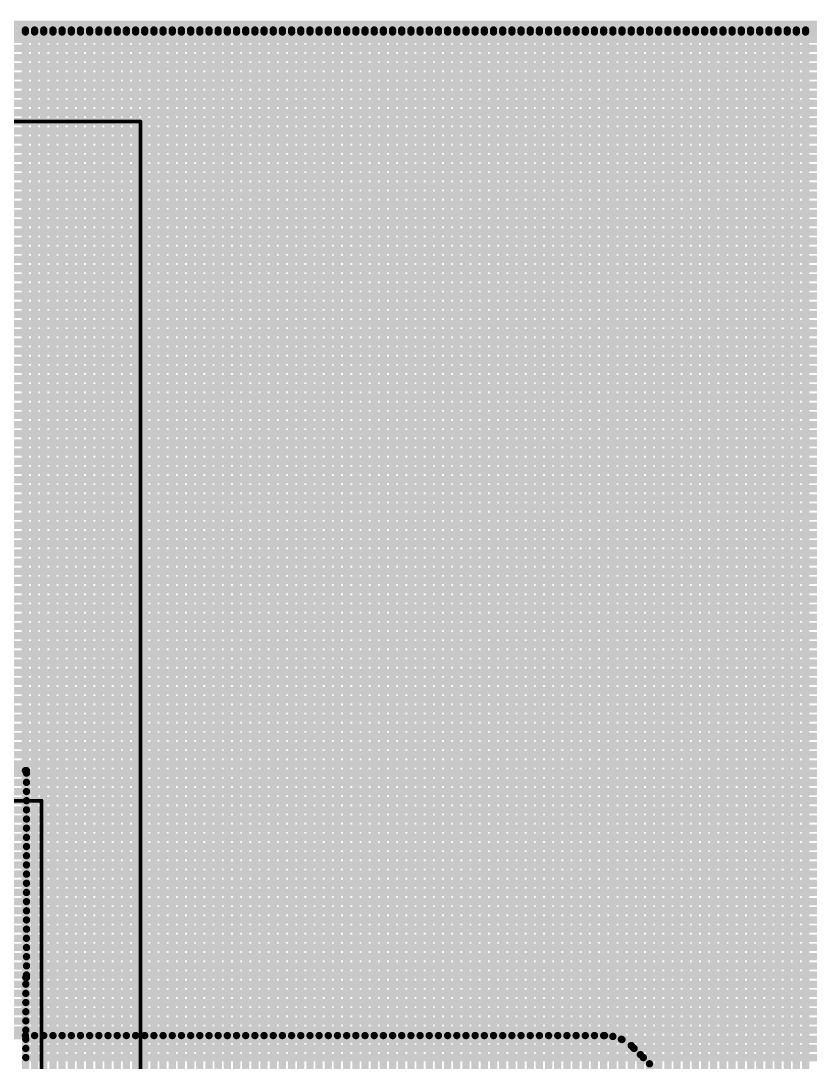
# Model space of a CAD drawing. Header units: millimetres. Extents: x 1.42 to 3.4, y 1.21 to 3.22.
# Drawn here: x 2.552 to 2.982, y 2.647 to 3.215 of the extents above; entities that cross this region are included whole.
import ezdxf

# ---------------------------------------------------------------- set-up
doc = ezdxf.new("R2010")
doc.units = ezdxf.units.MM
doc.header["$MEASUREMENT"] = 0
for name, color, linetype in [('BottomLayer', 5, 'Continuous'), ('BottomSolder', 6, 'Continuous'), ('TopLayer', 1, 'Continuous'), ('TopOverlay', 2, 'Continuous'), ('TopPaste', 8, 'Continuous'), ('TopSolder', 216, 'Continuous')]:
    doc.layers.add(name, color=color, linetype=linetype)

# ---------------------------------------------------------------- blocks, each defined once
blk = doc.blocks.new('KEY_SMT_4')
at = {"layer": 'TopLayer'}
for points in [[(-0.06102, 0.06102), (-0.06102, 0.08464), (-0.13976, 0.06102), (-0.13976, 0.08464)], [(0.13976, 0.06102), (0.13976, 0.08464), (0.06102, 0.06102), (0.06102, 0.08464)], [(-0.06102, -0.08464), (-0.06102, -0.06102), (-0.13976, -0.08464), (-0.13976, -0.06102)], [(0.13976, -0.08543), (0.13976, -0.06181), (0.06102, -0.08543), (0.06102, -0.06181)]]:
    blk.add_solid(points, dxfattribs=at)
at = {"layer": 'TopOverlay', "const_width": 0.006}
for points in [[(-0.065, 0.09), (-0.065, -0.09)], [(-0.065, 0.09), (0.065, 0.09)], [(0.065, 0.09), (0.065, -0.09)], [(-0.065, -0.09), (0.065, -0.09)]]:
    blk.add_lwpolyline(points, dxfattribs=at)
at = {"layer": 'TopOverlay', "const_width": 0.003}
for points in [[(-0.0665, 0.09, 1), (-0.0635, 0.09, 1)], [(-0.0665, 0.09, 1), (-0.0635, 0.09, 1)], [(0.0635, 0.09, 1), (0.0665, 0.09, 1)], [(0.0635, 0.09, 1), (0.0665, 0.09, 1)], [(-0.0665, -0.09, 1), (-0.0635, -0.09, 1)], [(-0.0665, -0.09, 1), (-0.0635, -0.09, 1)], [(0.0635, -0.09, 1), (0.0665, -0.09, 1)], [(0.0635, -0.09, 1), (0.0665, -0.09, 1)]]:
    blk.add_lwpolyline(points, format="xyb", close=True, dxfattribs=at)
at = {"layer": 'TopPaste'}
for points in [[(-0.06102, 0.06102), (-0.06102, 0.08464), (-0.13976, 0.06102), (-0.13976, 0.08464)], [(0.13976, 0.06102), (0.13976, 0.08464), (0.06102, 0.06102), (0.06102, 0.08464)], [(-0.06102, -0.08464), (-0.06102, -0.06102), (-0.13976, -0.08464), (-0.13976, -0.06102)], [(0.13976, -0.08543), (0.13976, -0.06181), (0.06102, -0.08543), (0.06102, -0.06181)]]:
    blk.add_solid(points, dxfattribs=at)
at = {"layer": 'TopSolder'}
for points in [[(-0.05852, 0.05852), (-0.05852, 0.08715), (-0.14226, 0.05852), (-0.14226, 0.08715)], [(0.14226, 0.05852), (0.14226, 0.08715), (0.05852, 0.05852), (0.05852, 0.08715)], [(-0.05852, -0.08715), (-0.05852, -0.05852), (-0.14226, -0.08715), (-0.14226, -0.05852)], [(0.14226, -0.08793), (0.14226, -0.05931), (0.05852, -0.08793), (0.05852, -0.05931)]]:
    blk.add_solid(points, dxfattribs=at)
blk = doc.blocks.new('12864_12')
at = {"layer": 'TopOverlay', "const_width": 0.002}
for points in [[(-0.4874, 0.41008), (0.48661, 0.41008)], [(0.48661, -0.25528), (0.48661, 0.41008)], [(0.4, 0.04), (0.43268, 0.04)], [(0.43268, -0.25528), (0.43268, 0.04)]]:
    blk.add_lwpolyline(points, dxfattribs=at)
at = {"layer": 'TopOverlay', "const_width": 0.001}
for points in [[(0.48611, 0.41008, 1), (0.48711, 0.41008, 1)], [(0.48611, 0.41008, 1), (0.48711, 0.41008, 1)], [(0.43218, 0.04, 1), (0.43318, 0.04, 1)], [(0.43218, 0.04, 1), (0.43318, 0.04, 1)]]:
    blk.add_lwpolyline(points, format="xyb", close=True, dxfattribs=at)

msp = doc.modelspace()

# ---------------------------------------------------------------- linework, layer by layer
at = {"layer": 'BottomLayer', "const_width": 0.004}
for points in [[(1.42, 3.21), (3.384, 3.21)], [(1.42, 3.205), (3.384, 3.205)], [(2.555, 2.662), (2.555, 3.21)], [(2.56, 2.662), (2.56, 3.21)], [(2.565, 2.662), (2.565, 3.21)], [(2.57, 2.662), (2.57, 3.21)], [(2.575, 2.662), (2.575, 3.21)], [(2.58, 2.662), (2.58, 3.21)], [(2.585, 2.662), (2.585, 3.21)], [(2.59, 2.662), (2.59, 3.21)], [(2.595, 2.662), (2.595, 3.21)], [(2.6, 2.662), (2.6, 3.21)], [(2.605, 2.662), (2.605, 3.21)], [(2.61, 2.662), (2.61, 3.21)], [(2.615, 2.662), (2.615, 3.21)], [(2.62, 2.662), (2.62, 3.21)], [(2.625, 2.662), (2.625, 3.21)], [(2.63, 2.662), (2.63, 3.21)], [(2.635, 2.662), (2.635, 3.21)], [(2.64, 2.662), (2.64, 3.21)], [(2.645, 2.662), (2.645, 3.21)], [(2.65, 2.662), (2.65, 3.21)], [(2.655, 2.662), (2.655, 3.21)], [(2.66, 2.662), (2.66, 3.21)], [(2.665, 2.662), (2.665, 3.21)], [(2.67, 2.662), (2.67, 3.21)], [(2.675, 2.662), (2.675, 3.21)], [(2.68, 2.662), (2.68, 3.21)], [(2.685, 2.662), (2.685, 3.21)], [(2.69, 2.662), (2.69, 3.21)], [(2.695, 2.662), (2.695, 3.21)], [(2.7, 2.662), (2.7, 3.21)], [(2.705, 2.662), (2.705, 3.21)], [(2.71, 2.662), (2.71, 3.21)], [(2.715, 2.662), (2.715, 3.21)], [(2.72, 2.662), (2.72, 3.21)], [(2.725, 2.662), (2.725, 3.21)], [(2.73, 2.662), (2.73, 3.21)], [(2.735, 2.662), (2.735, 3.21)], [(2.74, 2.662), (2.74, 3.21)], [(2.745, 2.662), (2.745, 3.21)], [(2.75, 2.662), (2.75, 3.21)], [(2.755, 2.662), (2.755, 3.21)], [(2.76, 2.662), (2.76, 3.21)], [(2.765, 2.662), (2.765, 3.21)], [(2.77, 2.662), (2.77, 3.21)], [(2.775, 2.662), (2.775, 3.21)], [(2.78, 2.662), (2.78, 3.21)], [(2.785, 2.662), (2.785, 3.21)], [(2.79, 2.662), (2.79, 3.21)], [(2.795, 2.662), (2.795, 3.21)], [(2.8, 2.662), (2.8, 3.21)], [(2.805, 2.662), (2.805, 3.21)], [(2.81, 2.662), (2.81, 3.21)], [(2.815, 2.662), (2.815, 3.21)], [(2.82, 2.662), (2.82, 3.21)], [(2.825, 2.662), (2.825, 3.21)], [(2.83, 2.662), (2.83, 3.21)], [(2.835, 2.662), (2.835, 3.21)], [(2.84, 2.662), (2.84, 3.21)], [(2.845, 2.662), (2.845, 3.21)], [(2.85, 2.662), (2.85, 3.21)], [(2.855, 2.662), (2.855, 3.21)], [(2.86, 2.662), (2.86, 3.21)], [(2.865, 2.662), (2.865, 3.21)], [(2.87, 2.662), (2.87, 3.21)], [(2.875, 2.66153), (2.875, 3.21)], [(2.88, 2.65984), (2.88, 3.21)], [(2.885, 2.65655), (2.885, 3.21)], [(2.89, 2.65161), (2.89, 3.21)], [(2.895, 2.64661), (2.895, 3.21)], [(2.9, 2.64161), (2.9, 3.21)], [(2.905, 2.63661), (2.905, 3.21)], [(2.91, 2.63161), (2.91, 3.21)], [(2.915, 2.62661), (2.915, 3.21)], [(2.92, 2.62161), (2.92, 3.21)], [(2.925, 2.61661), (2.925, 3.21)], [(2.93, 2.61161), (2.93, 3.21)], [(2.935, 2.60661), (2.935, 3.21)], [(2.94, 2.60161), (2.94, 3.21)], [(2.945, 2.59661), (2.945, 3.21)], [(2.95, 2.59161), (2.95, 3.21)], [(2.955, 2.58661), (2.955, 3.21)], [(2.96, 2.58161), (2.96, 3.21)], [(2.965, 2.57661), (2.965, 3.21)], [(2.97, 2.57161), (2.97, 3.21)], [(2.975, 2.56661), (2.975, 3.21)], [(2.98, 2.56161), (2.98, 3.21)], [(1.42, 3.2), (3.384, 3.2)], [(1.42, 3.195), (3.384, 3.195)], [(1.42, 3.19), (3.384, 3.19)], [(1.42, 3.185), (3.384, 3.185)], [(1.42, 3.18), (3.384, 3.18)], [(1.42, 3.175), (3.384, 3.175)], [(1.42, 3.17), (3.384, 3.17)], [(1.42, 3.165), (3.384, 3.165)], [(1.42, 3.16), (3.384, 3.16)], [(1.42, 3.155), (3.384, 3.155)], [(1.42, 3.15), (3.384, 3.15)], [(1.42, 3.145), (3.384, 3.145)], [(1.42, 3.14), (3.384, 3.14)], [(1.42, 3.135), (3.384, 3.135)], [(1.42, 3.13), (3.384, 3.13)], [(1.42, 3.125), (3.384, 3.125)], [(1.42, 3.12), (3.384, 3.12)], [(1.42, 3.115), (3.384, 3.115)], [(1.42, 3.11), (3.384, 3.11)], [(1.42, 3.105), (3.384, 3.105)], [(1.42, 3.1), (3.384, 3.1)], [(1.42, 3.095), (3.384, 3.095)], [(1.42, 3.09), (3.384, 3.09)], [(1.42, 3.085), (3.384, 3.085)], [(1.42, 3.08), (3.384, 3.08)], [(1.42, 3.075), (3.384, 3.075)], [(1.42, 3.07), (3.384, 3.07)], [(1.42, 3.065), (3.384, 3.065)], [(1.42, 3.06), (3.384, 3.06)], [(1.42, 3.055), (3.384, 3.055)], [(1.42, 3.05), (3.384, 3.05)], [(1.42, 3.045), (3.384, 3.045)], [(1.42, 3.04), (3.384, 3.04)], [(1.42, 3.035), (3.384, 3.035)], [(1.42, 3.03), (3.384, 3.03)], [(1.42, 3.025), (3.384, 3.025)], [(1.42, 3.02), (3.384, 3.02)], [(1.42, 3.015), (3.384, 3.015)], [(1.42, 3.01), (3.384, 3.01)], [(1.42, 3.005), (3.384, 3.005)], [(1.42, 3), (3.384, 3)], [(1.42, 2.995), (3.384, 2.995)], [(1.42, 2.99), (3.384, 2.99)], [(1.42, 2.985), (3.384, 2.985)], [(1.42, 2.98), (3.384, 2.98)], [(1.42, 2.975), (3.384, 2.975)], [(1.42, 2.97), (3.384, 2.97)], [(1.42, 2.965), (3.384, 2.965)], [(1.42, 2.96), (3.384, 2.96)], [(1.42, 2.955), (3.384, 2.955)], [(1.42, 2.95), (3.384, 2.95)], [(1.42, 2.945), (3.384, 2.945)], [(1.42, 2.94), (3.384, 2.94)], [(1.42, 2.935), (3.384, 2.935)], [(1.42, 2.93), (3.384, 2.93)], [(1.42, 2.925), (3.384, 2.925)], [(1.42, 2.92), (3.384, 2.92)], [(1.42, 2.915), (3.384, 2.915)], [(1.42, 2.91), (3.384, 2.91)], [(1.42, 2.905), (3.384, 2.905)], [(1.42, 2.9), (3.384, 2.9)], [(1.42, 2.895), (3.384, 2.895)], [(1.42, 2.89), (3.384, 2.89)], [(1.42, 2.885), (3.384, 2.885)], [(1.42, 2.88), (3.384, 2.88)], [(1.42, 2.875), (3.384, 2.875)], [(1.42, 2.87), (3.384, 2.87)], [(1.42, 2.865), (3.384, 2.865)], [(1.42, 2.86), (3.384, 2.86)], [(1.42, 2.855), (3.384, 2.855)], [(1.42, 2.85), (3.384, 2.85)], [(1.42, 2.845), (3.384, 2.845)], [(1.42, 2.84), (3.384, 2.84)], [(1.42, 2.835), (3.384, 2.835)], [(1.42, 2.83), (3.384, 2.83)], [(1.42, 2.825), (3.384, 2.825)], [(1.42, 2.82), (3.384, 2.82)], [(1.42, 2.815), (3.384, 2.815)], [(1.42, 2.81), (3.384, 2.81)], [(1.42, 2.805), (3.384, 2.805)], [(1.42, 2.8), (3.384, 2.8)], [(1.42, 2.795), (3.384, 2.795)], [(1.42, 2.79), (3.384, 2.79)], [(1.42, 2.785), (3.384, 2.785)], [(1.42, 2.78), (3.384, 2.78)], [(1.42, 2.775), (3.384, 2.775)], [(1.42, 2.77), (3.384, 2.77)], [(1.42, 2.765), (3.384, 2.765)], [(1.42, 2.76), (3.384, 2.76)], [(1.42, 2.755), (3.384, 2.755)], [(1.42, 2.75), (3.384, 2.75)], [(1.42, 2.745), (3.384, 2.745)], [(1.42, 2.74), (3.384, 2.74)], [(1.42, 2.735), (3.384, 2.735)], [(1.42, 2.73), (3.384, 2.73)], [(1.42, 2.725), (3.384, 2.725)], [(1.42, 2.72), (3.384, 2.72)], [(1.42, 2.715), (3.384, 2.715)], [(1.42, 2.71), (3.384, 2.71)], [(1.42, 2.705), (3.384, 2.705)], [(1.42, 2.7), (3.384, 2.7)], [(1.42, 2.695), (3.384, 2.695)], [(1.42, 2.69), (3.384, 2.69)], [(1.42, 2.685), (3.384, 2.685)], [(1.42, 2.68), (3.384, 2.68)], [(1.42, 2.675), (3.384, 2.675)], [(1.42, 2.67), (3.384, 2.67)], [(2.1332, 2.665), (3.384, 2.665)], [(2.13739, 2.662), (2.8705, 2.662)], [(2.87967, 2.66), (3.384, 2.66)], [(2.8861, 2.65552), (2.99052, 2.5511)], [(2.88661, 2.655), (3.384, 2.655)], [(2.89161, 2.65), (3.384, 2.65)]]:
    msp.add_lwpolyline(points, dxfattribs=at)
at = {"layer": 'BottomLayer', "const_width": 0.002}
for points in [[(2.554, 3.21, 1), (2.556, 3.21, 1)], [(2.559, 3.21, 1), (2.561, 3.21, 1)], [(2.564, 3.21, 1), (2.566, 3.21, 1)], [(2.569, 3.21, 1), (2.571, 3.21, 1)], [(2.574, 3.21, 1), (2.576, 3.21, 1)], [(2.579, 3.21, 1), (2.581, 3.21, 1)], [(2.584, 3.21, 1), (2.586, 3.21, 1)], [(2.589, 3.21, 1), (2.591, 3.21, 1)], [(2.594, 3.21, 1), (2.596, 3.21, 1)], [(2.599, 3.21, 1), (2.601, 3.21, 1)], [(2.604, 3.21, 1), (2.606, 3.21, 1)], [(2.609, 3.21, 1), (2.611, 3.21, 1)], [(2.614, 3.21, 1), (2.616, 3.21, 1)], [(2.619, 3.21, 1), (2.621, 3.21, 1)], [(2.624, 3.21, 1), (2.626, 3.21, 1)], [(2.629, 3.21, 1), (2.631, 3.21, 1)], [(2.634, 3.21, 1), (2.636, 3.21, 1)], [(2.639, 3.21, 1), (2.641, 3.21, 1)], [(2.644, 3.21, 1), (2.646, 3.21, 1)], [(2.649, 3.21, 1), (2.651, 3.21, 1)], [(2.654, 3.21, 1), (2.656, 3.21, 1)], [(2.659, 3.21, 1), (2.661, 3.21, 1)], [(2.664, 3.21, 1), (2.666, 3.21, 1)], [(2.669, 3.21, 1), (2.671, 3.21, 1)], [(2.674, 3.21, 1), (2.676, 3.21, 1)], [(2.679, 3.21, 1), (2.681, 3.21, 1)], [(2.684, 3.21, 1), (2.686, 3.21, 1)], [(2.689, 3.21, 1), (2.691, 3.21, 1)], [(2.694, 3.21, 1), (2.696, 3.21, 1)], [(2.699, 3.21, 1), (2.701, 3.21, 1)], [(2.704, 3.21, 1), (2.706, 3.21, 1)], [(2.709, 3.21, 1), (2.711, 3.21, 1)], [(2.714, 3.21, 1), (2.716, 3.21, 1)], [(2.719, 3.21, 1), (2.721, 3.21, 1)], [(2.724, 3.21, 1), (2.726, 3.21, 1)], [(2.729, 3.21, 1), (2.731, 3.21, 1)], [(2.734, 3.21, 1), (2.736, 3.21, 1)], [(2.739, 3.21, 1), (2.741, 3.21, 1)], [(2.744, 3.21, 1), (2.746, 3.21, 1)], [(2.749, 3.21, 1), (2.751, 3.21, 1)], [(2.754, 3.21, 1), (2.756, 3.21, 1)], [(2.759, 3.21, 1), (2.761, 3.21, 1)], [(2.764, 3.21, 1), (2.766, 3.21, 1)], [(2.769, 3.21, 1), (2.771, 3.21, 1)], [(2.774, 3.21, 1), (2.776, 3.21, 1)], [(2.779, 3.21, 1), (2.781, 3.21, 1)], [(2.784, 3.21, 1), (2.786, 3.21, 1)], [(2.789, 3.21, 1), (2.791, 3.21, 1)], [(2.794, 3.21, 1), (2.796, 3.21, 1)], [(2.799, 3.21, 1), (2.801, 3.21, 1)], [(2.804, 3.21, 1), (2.806, 3.21, 1)], [(2.809, 3.21, 1), (2.811, 3.21, 1)], [(2.814, 3.21, 1), (2.816, 3.21, 1)], [(2.819, 3.21, 1), (2.821, 3.21, 1)], [(2.824, 3.21, 1), (2.826, 3.21, 1)], [(2.829, 3.21, 1), (2.831, 3.21, 1)], [(2.834, 3.21, 1), (2.836, 3.21, 1)], [(2.839, 3.21, 1), (2.841, 3.21, 1)], [(2.844, 3.21, 1), (2.846, 3.21, 1)], [(2.849, 3.21, 1), (2.851, 3.21, 1)], [(2.854, 3.21, 1), (2.856, 3.21, 1)], [(2.859, 3.21, 1), (2.861, 3.21, 1)], [(2.864, 3.21, 1), (2.866, 3.21, 1)], [(2.869, 3.21, 1), (2.871, 3.21, 1)], [(2.874, 3.21, 1), (2.876, 3.21, 1)], [(2.879, 3.21, 1), (2.881, 3.21, 1)], [(2.884, 3.21, 1), (2.886, 3.21, 1)], [(2.889, 3.21, 1), (2.891, 3.21, 1)], [(2.894, 3.21, 1), (2.896, 3.21, 1)], [(2.899, 3.21, 1), (2.901, 3.21, 1)], [(2.904, 3.21, 1), (2.906, 3.21, 1)], [(2.909, 3.21, 1), (2.911, 3.21, 1)], [(2.914, 3.21, 1), (2.916, 3.21, 1)], [(2.919, 3.21, 1), (2.921, 3.21, 1)], [(2.924, 3.21, 1), (2.926, 3.21, 1)], [(2.929, 3.21, 1), (2.931, 3.21, 1)], [(2.934, 3.21, 1), (2.936, 3.21, 1)], [(2.939, 3.21, 1), (2.941, 3.21, 1)], [(2.944, 3.21, 1), (2.946, 3.21, 1)], [(2.949, 3.21, 1), (2.951, 3.21, 1)], [(2.954, 3.21, 1), (2.956, 3.21, 1)], [(2.959, 3.21, 1), (2.961, 3.21, 1)], [(2.964, 3.21, 1), (2.966, 3.21, 1)], [(2.969, 3.21, 1), (2.971, 3.21, 1)], [(2.974, 3.21, 1), (2.976, 3.21, 1)], [(2.979, 3.21, 1), (2.981, 3.21, 1)], [(2.554, 2.662, 1), (2.556, 2.662, 1)], [(2.559, 2.662, 1), (2.561, 2.662, 1)], [(2.564, 2.662, 1), (2.566, 2.662, 1)], [(2.569, 2.662, 1), (2.571, 2.662, 1)], [(2.574, 2.662, 1), (2.576, 2.662, 1)], [(2.579, 2.662, 1), (2.581, 2.662, 1)], [(2.584, 2.662, 1), (2.586, 2.662, 1)], [(2.589, 2.662, 1), (2.591, 2.662, 1)], [(2.594, 2.662, 1), (2.596, 2.662, 1)], [(2.599, 2.662, 1), (2.601, 2.662, 1)], [(2.604, 2.662, 1), (2.606, 2.662, 1)], [(2.609, 2.662, 1), (2.611, 2.662, 1)], [(2.614, 2.662, 1), (2.616, 2.662, 1)], [(2.619, 2.662, 1), (2.621, 2.662, 1)], [(2.624, 2.662, 1), (2.626, 2.662, 1)], [(2.629, 2.662, 1), (2.631, 2.662, 1)], [(2.634, 2.662, 1), (2.636, 2.662, 1)], [(2.639, 2.662, 1), (2.641, 2.662, 1)], [(2.644, 2.662, 1), (2.646, 2.662, 1)], [(2.649, 2.662, 1), (2.651, 2.662, 1)], [(2.654, 2.662, 1), (2.656, 2.662, 1)], [(2.659, 2.662, 1), (2.661, 2.662, 1)], [(2.664, 2.662, 1), (2.666, 2.662, 1)], [(2.669, 2.662, 1), (2.671, 2.662, 1)], [(2.674, 2.662, 1), (2.676, 2.662, 1)], [(2.679, 2.662, 1), (2.681, 2.662, 1)], [(2.684, 2.662, 1), (2.686, 2.662, 1)], [(2.689, 2.662, 1), (2.691, 2.662, 1)], [(2.694, 2.662, 1), (2.696, 2.662, 1)], [(2.699, 2.662, 1), (2.701, 2.662, 1)], [(2.704, 2.662, 1), (2.706, 2.662, 1)], [(2.709, 2.662, 1), (2.711, 2.662, 1)], [(2.714, 2.662, 1), (2.716, 2.662, 1)], [(2.719, 2.662, 1), (2.721, 2.662, 1)], [(2.724, 2.662, 1), (2.726, 2.662, 1)], [(2.729, 2.662, 1), (2.731, 2.662, 1)], [(2.734, 2.662, 1), (2.736, 2.662, 1)], [(2.739, 2.662, 1), (2.741, 2.662, 1)], [(2.744, 2.662, 1), (2.746, 2.662, 1)], [(2.749, 2.662, 1), (2.751, 2.662, 1)], [(2.754, 2.662, 1), (2.756, 2.662, 1)], [(2.759, 2.662, 1), (2.761, 2.662, 1)], [(2.764, 2.662, 1), (2.766, 2.662, 1)], [(2.769, 2.662, 1), (2.771, 2.662, 1)], [(2.774, 2.662, 1), (2.776, 2.662, 1)], [(2.779, 2.662, 1), (2.781, 2.662, 1)], [(2.784, 2.662, 1), (2.786, 2.662, 1)], [(2.789, 2.662, 1), (2.791, 2.662, 1)], [(2.794, 2.662, 1), (2.796, 2.662, 1)], [(2.799, 2.662, 1), (2.801, 2.662, 1)], [(2.804, 2.662, 1), (2.806, 2.662, 1)], [(2.809, 2.662, 1), (2.811, 2.662, 1)], [(2.814, 2.662, 1), (2.816, 2.662, 1)], [(2.819, 2.662, 1), (2.821, 2.662, 1)], [(2.824, 2.662, 1), (2.826, 2.662, 1)], [(2.829, 2.662, 1), (2.831, 2.662, 1)], [(2.834, 2.662, 1), (2.836, 2.662, 1)], [(2.839, 2.662, 1), (2.841, 2.662, 1)], [(2.844, 2.662, 1), (2.846, 2.662, 1)], [(2.849, 2.662, 1), (2.851, 2.662, 1)], [(2.854, 2.662, 1), (2.856, 2.662, 1)], [(2.859, 2.662, 1), (2.861, 2.662, 1)], [(2.864, 2.662, 1), (2.866, 2.662, 1)], [(2.869, 2.662, 1), (2.871, 2.662, 1)], [(2.8695, 2.662, 1), (2.8715, 2.662, 1)], [(2.8695, 2.662, 1), (2.8715, 2.662, 1)], [(2.8695, 2.662, 1), (2.8715, 2.662, 1)], [(2.874, 2.66153, 1), (2.876, 2.66153, 1)], [(2.87867, 2.66, 1), (2.88067, 2.66, 1)], [(2.879, 2.65984, 1), (2.881, 2.65984, 1)], [(2.884, 2.65655, 1), (2.886, 2.65655, 1)], [(2.88506, 2.65556, 1), (2.88706, 2.65556, 1)], [(2.8851, 2.65552, 1), (2.8871, 2.65552, 1)], [(2.8851, 2.65552, 1), (2.8871, 2.65552, 1)], [(2.88561, 2.655, 1), (2.88761, 2.655, 1)], [(2.889, 2.65161, 1), (2.891, 2.65161, 1)], [(2.89061, 2.65, 1), (2.89261, 2.65, 1)], [(2.894, 2.64661, 1), (2.896, 2.64661, 1)]]:
    msp.add_lwpolyline(points, format="xyb", close=True, dxfattribs=at)
at = {"layer": 'BottomLayer', "const_width": 0.004}
for points in [[(2.8705, 2.662, -0.198912), (2.88606, 2.65556)], [(2.8705, 2.662, -0.199566), (2.8861, 2.65552)]]:
    msp.add_lwpolyline(points, format="xyb", dxfattribs=at)
at = {"layer": 'BottomSolder', "const_width": 0.01}
msp.add_lwpolyline([(1.42, 3.21), (3.3885, 3.21)], dxfattribs=at)
at = {"layer": 'TopLayer', "const_width": 0.004}
for points in [[(1.42, 3.2089), (3.3889, 3.2089)], [(1.42, 3.205), (3.39, 3.205)], [(2.555, 2.80637), (2.555, 3.2089)], [(2.56, 2.43839), (2.56, 3.2089)], [(2.565, 2.43687), (2.565, 3.2089)], [(2.57, 2.43424), (2.57, 3.2089)], [(2.575, 2.43009), (2.575, 3.2089)], [(2.58, 2.42301), (2.58, 3.2089)], [(2.585, 2.41373), (2.585, 3.2089)], [(2.59, 2.40873), (2.59, 3.2089)], [(2.595, 2.40373), (2.595, 3.2089)], [(2.6, 2.39873), (2.6, 3.2089)], [(2.605, 2.39373), (2.605, 3.2089)], [(2.61, 2.38873), (2.61, 3.2089)], [(2.615, 2.38373), (2.615, 3.2089)], [(2.62, 2.37873), (2.62, 3.2089)], [(2.625, 2.38188), (2.625, 3.2089)], [(2.63, 2.38618), (2.63, 3.2089)], [(2.635, 2.38885), (2.635, 3.2089)], [(2.64, 2.39037), (2.64, 3.2089)], [(2.645, 2.39092), (2.645, 3.2089)], [(2.65, 2.39056), (2.65, 3.2089)], [(2.655, 2.38926), (2.655, 3.2089)], [(2.66, 2.38686), (2.66, 3.2089)], [(2.665, 2.38298), (2.665, 3.2089)], [(2.67, 2.37798), (2.67, 3.2089)], [(2.675, 2.37298), (2.675, 3.2089)], [(2.68, 2.36798), (2.68, 3.2089)], [(2.685, 2.36298), (2.685, 3.2089)], [(2.69, 2.35798), (2.69, 3.2089)], [(2.695, 2.35298), (2.695, 3.2089)], [(2.7, 2.34787), (2.7, 3.2089)], [(2.705, 2.33944), (2.705, 3.2089)], [(2.71, 2.33455), (2.71, 3.2089)], [(2.715, 2.3462), (2.715, 3.2089)], [(2.72, 2.35164), (2.72, 3.2089)], [(2.725, 2.35664), (2.725, 3.2089)], [(2.73, 2.36164), (2.73, 3.2089)], [(2.735, 2.36664), (2.735, 3.2089)], [(2.74, 2.37164), (2.74, 3.2089)], [(2.745, 2.37664), (2.745, 3.2089)], [(2.75, 2.38164), (2.75, 3.2089)], [(2.755, 2.386), (2.755, 3.2089)], [(2.76, 2.38874), (2.76, 3.2089)], [(2.765, 2.39031), (2.765, 3.2089)], [(2.77, 2.39091), (2.77, 3.2089)], [(2.775, 2.3906), (2.775, 3.2089)], [(2.78, 2.38936), (2.78, 3.2089)], [(2.785, 2.44808), (2.785, 3.2089)], [(2.79, 2.45639), (2.79, 3.2089)], [(2.795, 2.46099), (2.795, 3.2089)], [(2.8, 2.4639), (2.8, 3.2089)], [(2.805, 2.46564), (2.805, 3.2089)], [(2.81, 2.46643), (2.81, 3.2089)], [(2.815, 2.46634), (2.815, 3.2089)], [(2.82, 2.46537), (2.82, 3.2089)], [(2.825, 2.46342), (2.825, 3.2089)], [(2.83, 2.46024), (2.83, 3.2089)], [(2.835, 2.4595), (2.835, 3.2089)], [(2.84, 2.4595), (2.84, 3.2089)], [(2.845, 2.4595), (2.845, 3.2089)], [(2.85, 2.47375), (2.85, 3.2089)], [(2.855, 2.47875), (2.855, 3.2089)], [(2.86, 2.48375), (2.86, 3.2089)], [(2.865, 2.48875), (2.865, 3.2089)], [(2.87, 2.49375), (2.87, 3.2089)], [(2.875, 2.49875), (2.875, 3.2089)], [(2.88, 2.50375), (2.88, 3.2089)], [(2.885, 2.50875), (2.885, 3.2089)], [(2.89, 2.51375), (2.89, 3.2089)], [(2.895, 2.51875), (2.895, 3.2089)], [(2.9, 2.52375), (2.9, 3.2089)], [(2.905, 2.52875), (2.905, 3.2089)], [(2.91, 2.53375), (2.91, 3.2089)], [(2.915, 2.53875), (2.915, 3.2089)], [(2.92, 2.54375), (2.92, 3.2089)], [(2.925, 2.54875), (2.925, 3.2089)], [(2.93, 2.54774), (2.93, 3.2089)], [(2.935, 2.54274), (2.935, 3.2089)], [(2.94, 2.53774), (2.94, 3.2089)], [(2.945, 2.53274), (2.945, 3.2089)], [(2.95, 2.52774), (2.95, 3.2089)], [(2.955, 2.52274), (2.955, 3.2089)], [(2.96, 2.51774), (2.96, 3.2089)], [(2.965, 2.51274), (2.965, 3.2089)], [(2.97, 2.38774), (2.97, 3.2089)], [(2.975, 2.39274), (2.975, 3.2089)], [(2.98, 2.39774), (2.98, 3.2089)], [(1.42, 3.2), (3.39, 3.2)], [(1.42, 3.195), (3.39, 3.195)], [(1.42, 3.19), (3.39, 3.19)], [(1.42, 3.185), (3.39, 3.185)], [(1.42, 3.18), (3.39, 3.18)], [(1.42, 3.175), (3.39, 3.175)], [(1.42, 3.17), (3.39, 3.17)], [(1.42, 3.165), (3.39, 3.165)], [(1.42, 3.16), (3.39, 3.16)], [(1.42, 3.155), (3.39, 3.155)], [(1.42, 3.15), (3.39, 3.15)], [(1.42, 3.145), (3.39, 3.145)], [(1.42, 3.14), (3.39, 3.14)], [(1.42, 3.135), (3.39, 3.135)], [(1.42, 3.13), (3.39, 3.13)], [(1.42, 3.125), (3.39, 3.125)], [(1.42, 3.12), (3.39, 3.12)], [(1.42, 3.115), (3.39, 3.115)], [(1.42, 3.11), (3.39, 3.11)], [(1.42, 3.105), (3.39, 3.105)], [(1.42, 3.1), (3.39, 3.1)], [(1.42, 3.095), (3.39, 3.095)], [(1.42, 3.09), (3.39, 3.09)], [(1.42, 3.085), (3.39, 3.085)], [(1.42, 3.08), (3.39, 3.08)], [(1.42, 3.075), (3.39, 3.075)], [(1.42, 3.07), (3.39, 3.07)], [(1.42, 3.065), (3.39, 3.065)], [(1.42, 3.06), (3.39, 3.06)], [(1.42, 3.055), (3.39, 3.055)], [(1.42, 3.05), (3.39, 3.05)], [(1.42, 3.045), (3.39, 3.045)], [(1.42, 3.04), (3.39, 3.04)], [(1.42, 3.035), (3.39, 3.035)], [(1.42, 3.03), (3.39, 3.03)], [(1.42, 3.025), (3.39, 3.025)], [(1.42, 3.02), (3.39, 3.02)], [(1.42, 3.015), (3.39, 3.015)], [(1.42, 3.01), (3.39, 3.01)], [(1.42, 3.005), (3.39, 3.005)], [(1.42, 3), (3.39, 3)], [(1.42, 2.995), (3.39, 2.995)], [(1.42, 2.99), (3.39, 2.99)], [(1.42, 2.985), (3.39, 2.985)], [(1.42, 2.98), (3.39, 2.98)], [(1.42, 2.975), (3.39, 2.975)], [(1.42, 2.97), (3.39, 2.97)], [(1.42, 2.965), (3.39, 2.965)], [(1.42, 2.96), (3.39, 2.96)], [(1.42, 2.955), (3.39, 2.955)], [(1.42, 2.95), (3.39, 2.95)], [(1.42, 2.945), (3.39, 2.945)], [(1.42, 2.94), (3.39, 2.94)], [(1.42, 2.935), (3.39, 2.935)], [(1.42, 2.93), (3.39, 2.93)], [(1.42, 2.925), (3.39, 2.925)], [(1.42, 2.92), (3.39, 2.92)], [(1.42, 2.915), (3.39, 2.915)], [(1.42, 2.91), (3.39, 2.91)], [(1.42, 2.905), (3.39, 2.905)], [(1.42, 2.9), (3.39, 2.9)], [(1.42, 2.895), (3.39, 2.895)], [(1.42, 2.89), (3.39, 2.89)], [(1.42, 2.885), (3.39, 2.885)], [(1.42, 2.88), (3.39, 2.88)], [(1.42, 2.875), (3.39, 2.875)], [(1.42, 2.87), (3.39, 2.87)], [(1.42, 2.865), (3.39, 2.865)], [(1.42, 2.86), (3.39, 2.86)], [(1.42, 2.855), (3.39, 2.855)], [(1.42, 2.85), (3.39, 2.85)], [(1.42, 2.845), (3.39, 2.845)], [(1.42, 2.84), (3.39, 2.84)], [(1.42, 2.835), (3.39, 2.835)], [(1.42, 2.83), (3.39, 2.83)], [(1.42, 2.825), (3.39, 2.825)], [(1.42, 2.82), (3.39, 2.82)], [(1.42, 2.815), (3.39, 2.815)], [(1.42, 2.81), (3.39, 2.81)], [(2.52802, 2.80637), (2.55558, 2.80637)], [(2.55558, 2.69363), (2.55558, 2.80637)], [(2.55558, 2.805), (3.39, 2.805)], [(2.55558, 2.8), (3.39, 2.8)], [(2.55558, 2.795), (3.39, 2.795)], [(2.55558, 2.79), (3.39, 2.79)], [(2.55558, 2.785), (3.39, 2.785)], [(2.55558, 2.78), (3.39, 2.78)], [(2.55558, 2.775), (3.39, 2.775)], [(2.55558, 2.77), (3.39, 2.77)], [(2.55558, 2.765), (3.39, 2.765)], [(2.55558, 2.76), (3.39, 2.76)], [(2.55558, 2.755), (3.39, 2.755)], [(2.55558, 2.75), (3.39, 2.75)], [(2.55558, 2.745), (3.39, 2.745)], [(2.55558, 2.74), (3.39, 2.74)], [(2.55558, 2.735), (3.39, 2.735)], [(2.55558, 2.73), (3.39, 2.73)], [(2.55558, 2.725), (3.39, 2.725)], [(2.55558, 2.72), (3.39, 2.72)], [(2.55558, 2.715), (3.39, 2.715)], [(2.55558, 2.71), (3.39, 2.71)], [(2.55558, 2.705), (3.39, 2.705)], [(2.55558, 2.7), (3.39, 2.7)], [(2.55521, 2.54981), (2.55521, 2.69363)], [(2.55558, 2.695), (3.39, 2.695)], [(2.55521, 2.69), (3.06625, 2.69)], [(2.55521, 2.685), (3.06125, 2.685)], [(2.55521, 2.68), (3.05625, 2.68)], [(2.55521, 2.675), (3.05125, 2.675)], [(2.55521, 2.67), (3.04625, 2.67)], [(2.55521, 2.665), (3.04125, 2.665)], [(2.55521, 2.66), (3.03625, 2.66)], [(2.55521, 2.655), (3.03125, 2.655)], [(2.55521, 2.65), (3.02625, 2.65)]]:
    msp.add_lwpolyline(points, dxfattribs=at)
at = {"layer": 'TopLayer', "const_width": 0.002}
for points in [[(2.554, 3.2089, 1), (2.556, 3.2089, 1)], [(2.559, 3.2089, 1), (2.561, 3.2089, 1)], [(2.564, 3.2089, 1), (2.566, 3.2089, 1)], [(2.569, 3.2089, 1), (2.571, 3.2089, 1)], [(2.574, 3.2089, 1), (2.576, 3.2089, 1)], [(2.579, 3.2089, 1), (2.581, 3.2089, 1)], [(2.584, 3.2089, 1), (2.586, 3.2089, 1)], [(2.589, 3.2089, 1), (2.591, 3.2089, 1)], [(2.594, 3.2089, 1), (2.596, 3.2089, 1)], [(2.599, 3.2089, 1), (2.601, 3.2089, 1)], [(2.604, 3.2089, 1), (2.606, 3.2089, 1)], [(2.609, 3.2089, 1), (2.611, 3.2089, 1)], [(2.614, 3.2089, 1), (2.616, 3.2089, 1)], [(2.619, 3.2089, 1), (2.621, 3.2089, 1)], [(2.624, 3.2089, 1), (2.626, 3.2089, 1)], [(2.629, 3.2089, 1), (2.631, 3.2089, 1)], [(2.634, 3.2089, 1), (2.636, 3.2089, 1)], [(2.639, 3.2089, 1), (2.641, 3.2089, 1)], [(2.644, 3.2089, 1), (2.646, 3.2089, 1)], [(2.649, 3.2089, 1), (2.651, 3.2089, 1)], [(2.654, 3.2089, 1), (2.656, 3.2089, 1)], [(2.659, 3.2089, 1), (2.661, 3.2089, 1)], [(2.664, 3.2089, 1), (2.666, 3.2089, 1)], [(2.669, 3.2089, 1), (2.671, 3.2089, 1)], [(2.674, 3.2089, 1), (2.676, 3.2089, 1)], [(2.679, 3.2089, 1), (2.681, 3.2089, 1)], [(2.684, 3.2089, 1), (2.686, 3.2089, 1)], [(2.689, 3.2089, 1), (2.691, 3.2089, 1)], [(2.694, 3.2089, 1), (2.696, 3.2089, 1)], [(2.699, 3.2089, 1), (2.701, 3.2089, 1)], [(2.704, 3.2089, 1), (2.706, 3.2089, 1)], [(2.709, 3.2089, 1), (2.711, 3.2089, 1)], [(2.714, 3.2089, 1), (2.716, 3.2089, 1)], [(2.719, 3.2089, 1), (2.721, 3.2089, 1)], [(2.724, 3.2089, 1), (2.726, 3.2089, 1)], [(2.729, 3.2089, 1), (2.731, 3.2089, 1)], [(2.734, 3.2089, 1), (2.736, 3.2089, 1)], [(2.739, 3.2089, 1), (2.741, 3.2089, 1)], [(2.744, 3.2089, 1), (2.746, 3.2089, 1)], [(2.749, 3.2089, 1), (2.751, 3.2089, 1)], [(2.754, 3.2089, 1), (2.756, 3.2089, 1)], [(2.759, 3.2089, 1), (2.761, 3.2089, 1)], [(2.764, 3.2089, 1), (2.766, 3.2089, 1)], [(2.769, 3.2089, 1), (2.771, 3.2089, 1)], [(2.774, 3.2089, 1), (2.776, 3.2089, 1)], [(2.779, 3.2089, 1), (2.781, 3.2089, 1)], [(2.784, 3.2089, 1), (2.786, 3.2089, 1)], [(2.789, 3.2089, 1), (2.791, 3.2089, 1)], [(2.794, 3.2089, 1), (2.796, 3.2089, 1)], [(2.799, 3.2089, 1), (2.801, 3.2089, 1)], [(2.804, 3.2089, 1), (2.806, 3.2089, 1)], [(2.809, 3.2089, 1), (2.811, 3.2089, 1)], [(2.814, 3.2089, 1), (2.816, 3.2089, 1)], [(2.819, 3.2089, 1), (2.821, 3.2089, 1)], [(2.824, 3.2089, 1), (2.826, 3.2089, 1)], [(2.829, 3.2089, 1), (2.831, 3.2089, 1)], [(2.834, 3.2089, 1), (2.836, 3.2089, 1)], [(2.839, 3.2089, 1), (2.841, 3.2089, 1)], [(2.844, 3.2089, 1), (2.846, 3.2089, 1)], [(2.849, 3.2089, 1), (2.851, 3.2089, 1)], [(2.854, 3.2089, 1), (2.856, 3.2089, 1)], [(2.859, 3.2089, 1), (2.861, 3.2089, 1)], [(2.864, 3.2089, 1), (2.866, 3.2089, 1)], [(2.869, 3.2089, 1), (2.871, 3.2089, 1)], [(2.874, 3.2089, 1), (2.876, 3.2089, 1)], [(2.879, 3.2089, 1), (2.881, 3.2089, 1)], [(2.884, 3.2089, 1), (2.886, 3.2089, 1)], [(2.889, 3.2089, 1), (2.891, 3.2089, 1)], [(2.894, 3.2089, 1), (2.896, 3.2089, 1)], [(2.899, 3.2089, 1), (2.901, 3.2089, 1)], [(2.904, 3.2089, 1), (2.906, 3.2089, 1)], [(2.909, 3.2089, 1), (2.911, 3.2089, 1)], [(2.914, 3.2089, 1), (2.916, 3.2089, 1)], [(2.919, 3.2089, 1), (2.921, 3.2089, 1)], [(2.924, 3.2089, 1), (2.926, 3.2089, 1)], [(2.929, 3.2089, 1), (2.931, 3.2089, 1)], [(2.934, 3.2089, 1), (2.936, 3.2089, 1)], [(2.939, 3.2089, 1), (2.941, 3.2089, 1)], [(2.944, 3.2089, 1), (2.946, 3.2089, 1)], [(2.949, 3.2089, 1), (2.951, 3.2089, 1)], [(2.954, 3.2089, 1), (2.956, 3.2089, 1)], [(2.959, 3.2089, 1), (2.961, 3.2089, 1)], [(2.964, 3.2089, 1), (2.966, 3.2089, 1)], [(2.969, 3.2089, 1), (2.971, 3.2089, 1)], [(2.974, 3.2089, 1), (2.976, 3.2089, 1)], [(2.979, 3.2089, 1), (2.981, 3.2089, 1)], [(2.554, 2.80637, 1), (2.556, 2.80637, 1)], [(2.55458, 2.80637, 1), (2.55658, 2.80637, 1)], [(2.55458, 2.80637, 1), (2.55658, 2.80637, 1)], [(2.55458, 2.805, 1), (2.55658, 2.805, 1)], [(2.55458, 2.8, 1), (2.55658, 2.8, 1)], [(2.55458, 2.795, 1), (2.55658, 2.795, 1)], [(2.55458, 2.79, 1), (2.55658, 2.79, 1)], [(2.55458, 2.785, 1), (2.55658, 2.785, 1)], [(2.55458, 2.78, 1), (2.55658, 2.78, 1)], [(2.55458, 2.775, 1), (2.55658, 2.775, 1)], [(2.55458, 2.77, 1), (2.55658, 2.77, 1)], [(2.55458, 2.765, 1), (2.55658, 2.765, 1)], [(2.55458, 2.76, 1), (2.55658, 2.76, 1)], [(2.55458, 2.755, 1), (2.55658, 2.755, 1)], [(2.55458, 2.75, 1), (2.55658, 2.75, 1)], [(2.55458, 2.745, 1), (2.55658, 2.745, 1)], [(2.55458, 2.74, 1), (2.55658, 2.74, 1)], [(2.55458, 2.735, 1), (2.55658, 2.735, 1)], [(2.55458, 2.73, 1), (2.55658, 2.73, 1)], [(2.55458, 2.725, 1), (2.55658, 2.725, 1)], [(2.55458, 2.72, 1), (2.55658, 2.72, 1)], [(2.55458, 2.715, 1), (2.55658, 2.715, 1)], [(2.55458, 2.71, 1), (2.55658, 2.71, 1)], [(2.55458, 2.705, 1), (2.55658, 2.705, 1)], [(2.55458, 2.7, 1), (2.55658, 2.7, 1)], [(2.55421, 2.69363, 1), (2.55621, 2.69363, 1)], [(2.55458, 2.695, 1), (2.55658, 2.695, 1)], [(2.55458, 2.69363, 1), (2.55658, 2.69363, 1)], [(2.55421, 2.69, 1), (2.55621, 2.69, 1)], [(2.55421, 2.685, 1), (2.55621, 2.685, 1)], [(2.55421, 2.68, 1), (2.55621, 2.68, 1)], [(2.55421, 2.675, 1), (2.55621, 2.675, 1)], [(2.55421, 2.67, 1), (2.55621, 2.67, 1)], [(2.55421, 2.665, 1), (2.55621, 2.665, 1)], [(2.55421, 2.66, 1), (2.55621, 2.66, 1)], [(2.55421, 2.655, 1), (2.55621, 2.655, 1)], [(2.55421, 2.65, 1), (2.55621, 2.65, 1)]]:
    msp.add_lwpolyline(points, format="xyb", close=True, dxfattribs=at)

# ---------------------------------------------------------------- block references
msp.add_blockref('12864_12', (2.1311, 2.75))
at = {"rotation": 45}
msp.add_blockref('KEY_SMT_4', (3.03, 2.51), dxfattribs=at)

doc.saveas('drawing.dxf')
